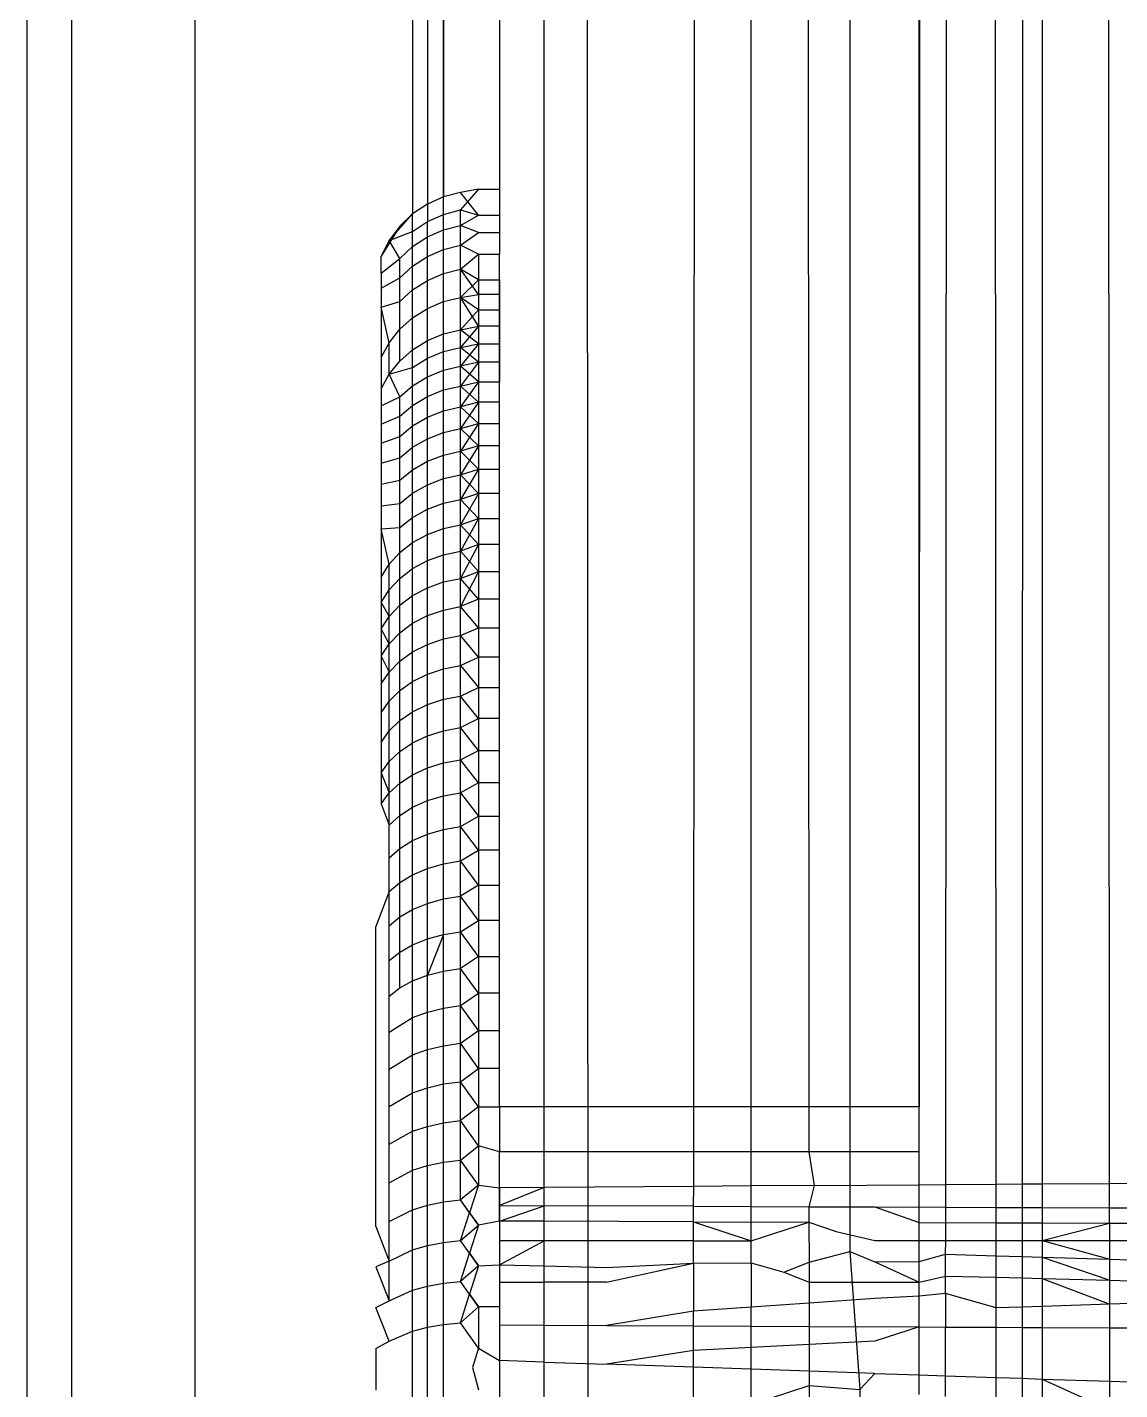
# Model space of a CAD drawing. Header units: inches. Extents: x 17 to 4615, y 5 to 3256.
# Drawn here: x 739.832 to 741.915, y 2418.563 to 2421.16 of the extents above; entities that cross this region are included whole.
import ezdxf

# ---------------------------------------------------------------- set-up
doc = ezdxf.new("R2010")
doc.units = ezdxf.units.IN
doc.header["$MEASUREMENT"] = 0

msp = doc.modelspace()

# ---------------------------------------------------------------- linework, layer by layer
for p, q in [((739.8324, 2243.9742), (739.8324, 2589.912)), ((739.9166, 2589.876), (739.9166, 2244.0102)), ((740.1524, 2244.111), (740.1524, 2589.7753)), ((740.8179, 2419.1023), (740.8108, 2589.3226)), ((740.8108, 2589.3226), (740.9014, 2418.1598)), ((741.3876, 2589.2767), (741.4003, 2418.8268)), ((741.5972, 2588.5731), (741.5324, 2419.1023)), ((741.5324, 2419.1023), (741.5324, 2588.4023)), ((740.567, 2586.7006), (740.567, 2420.8041)), ((740.6258, 2586.6679), (740.595, 2420.8229)), ((740.6258, 2586.6679), (740.6258, 2420.8368)), ((740.6258, 2420.8368), (740.6585, 2586.6594)), ((741.8955, 2418.9564), (741.7667, 2584.4318)), ((741.1027, 2419.1023), (741.2124, 2576.7348)), ((741.2124, 2419.1023), (741.2124, 2576.7348)), ((741.2124, 2576.7348), (741.3223, 2419.1023)), ((741.7667, 2540.9217), (741.729, 2418.9552)), ((741.7667, 2540.9217), (741.7667, 2418.9555)), ((741.6792, 2418.9548), (741.6422, 2495.5633)), ((740.7324, 2462.1523), (740.7324, 2420.8513)), ((741.583, 2418.9542), (741.5936, 2432.6773)), ((740.6258, 2420.8368), (740.595, 2420.8229)), ((740.6585, 2420.8452), (740.6258, 2420.8368)), ((740.6258, 2420.8032), (740.6258, 2420.8368)), ((740.6922, 2420.8513), (740.6585, 2420.8452)), ((740.6922, 2420.8513), (740.6585, 2420.8116)), ((740.6922, 2420.8016), (740.6585, 2420.8452)), ((740.6922, 2420.8513), (740.7324, 2420.8513)), ((740.7324, 2420.8513), (740.7324, 2420.8016)), ((740.595, 2420.8229), (740.567, 2420.8041)), ((740.595, 2420.8229), (740.595, 2420.7895)), ((740.6258, 2420.8032), (740.6585, 2420.8116)), ((740.6585, 2420.7823), (740.6585, 2420.8116)), ((740.6585, 2420.8116), (740.6922, 2420.8016)), ((740.5223, 2420.7537), (740.567, 2420.8041)), ((740.567, 2420.8041), (740.5425, 2420.7808)), ((740.567, 2420.7708), (740.567, 2420.8041)), ((740.567, 2420.7708), (740.595, 2420.7895)), ((740.595, 2420.7895), (740.6258, 2420.8032)), ((740.595, 2420.7603), (740.595, 2420.7895)), ((740.6258, 2420.7739), (740.6258, 2420.8032)), ((740.6258, 2420.7739), (740.6585, 2420.7823)), ((740.6585, 2420.7823), (740.6922, 2420.8016)), ((740.6585, 2420.7447), (740.6585, 2420.7823)), ((740.6922, 2420.7686), (740.6585, 2420.7823)), ((740.6922, 2420.8016), (740.7324, 2420.8016)), ((740.7324, 2420.8016), (740.7324, 2420.7686)), ((740.5425, 2420.7808), (740.507, 2420.7236)), ((740.5425, 2420.7808), (740.5223, 2420.7537)), ((740.5223, 2420.7537), (740.567, 2420.7708)), ((740.567, 2420.7418), (740.567, 2420.7708)), ((740.567, 2420.7418), (740.595, 2420.7603)), ((740.595, 2420.7603), (740.6258, 2420.7739)), ((740.595, 2420.723), (740.595, 2420.7603)), ((740.6258, 2420.7364), (740.6258, 2420.7739)), ((740.6585, 2420.7447), (740.6922, 2420.7686)), ((740.6922, 2420.7686), (740.7324, 2420.7686)), ((740.7324, 2420.7686), (740.7324, 2420.7275)), ((740.5223, 2420.7537), (740.507, 2420.7236)), ((740.5425, 2420.719), (740.5223, 2420.7537)), ((740.5425, 2420.719), (740.567, 2420.7418)), ((740.567, 2420.7047), (740.567, 2420.7418)), ((740.595, 2420.723), (740.6258, 2420.7364)), ((740.6258, 2420.7364), (740.6585, 2420.7447)), ((740.6258, 2420.6907), (740.6258, 2420.7364)), ((740.6585, 2420.6989), (740.6585, 2420.7447)), ((740.6922, 2420.7275), (740.6585, 2420.7447)), ((740.507, 2420.6912), (740.507, 2420.7236)), ((740.507, 2420.6912), (740.5425, 2420.719)), ((740.5425, 2420.682), (740.5425, 2420.719)), ((740.5425, 2420.682), (740.567, 2420.7047)), ((740.567, 2420.7047), (740.595, 2420.723)), ((740.567, 2420.6594), (740.567, 2420.7047)), ((740.595, 2420.6775), (740.595, 2420.723)), ((740.6585, 2420.6989), (740.6922, 2420.7275)), ((740.6922, 2420.7275), (740.7324, 2420.7275)), ((740.6922, 2420.7275), (740.6922, 2420.6784)), ((740.7324, 2420.6784), (740.7324, 2420.7275)), ((740.507, 2420.6912), (740.507, 2420.6628)), ((740.507, 2420.6628), (740.5425, 2420.682)), ((740.5425, 2420.6371), (740.5425, 2420.682)), ((740.567, 2420.6594), (740.595, 2420.6775)), ((740.595, 2420.6775), (740.6258, 2420.6907)), ((740.595, 2420.624), (740.595, 2420.6775)), ((740.6258, 2420.6907), (740.6585, 2420.6989)), ((740.6258, 2420.637), (740.6258, 2420.6907)), ((740.6585, 2420.645), (740.6585, 2420.6989)), ((740.6922, 2420.6508), (740.6585, 2420.6989)), ((740.6922, 2420.6784), (740.6585, 2420.6989)), ((740.6922, 2420.6784), (740.6585, 2420.645)), ((740.6922, 2420.6784), (740.7324, 2420.6784)), ((740.6922, 2420.6784), (740.6922, 2420.6508)), ((740.7324, 2420.6508), (740.7324, 2420.6784)), ((740.7324, 2420.6784), (740.7324, 2420.6214)), ((740.507, 2420.6628), (740.507, 2420.6265)), ((740.5425, 2420.6371), (740.567, 2420.6594)), ((740.567, 2420.6062), (740.567, 2420.6594)), ((740.507, 2420.6265), (740.5425, 2420.6371)), ((740.5223, 2420.5587), (740.507, 2420.6265)), ((740.507, 2420.6265), (740.507, 2420.5304)), ((740.5425, 2420.5843), (740.5425, 2420.6371)), ((740.595, 2420.624), (740.6258, 2420.637)), ((740.6258, 2420.637), (740.6585, 2420.645)), ((740.6258, 2420.5754), (740.6258, 2420.637)), ((740.6585, 2420.645), (740.6922, 2420.6508)), ((740.6585, 2420.5833), (740.6585, 2420.645)), ((740.6922, 2420.59), (740.6585, 2420.645)), ((740.6922, 2420.6214), (740.6585, 2420.645)), ((740.7324, 2420.6508), (740.6922, 2420.6508)), ((740.6922, 2420.6508), (740.6922, 2420.6214)), ((740.7324, 2420.6214), (740.7324, 2420.6508)), ((740.5425, 2420.5843), (740.567, 2420.6062)), ((740.567, 2420.6062), (740.595, 2420.624)), ((740.567, 2420.5452), (740.567, 2420.6062)), ((740.595, 2420.5626), (740.595, 2420.624)), ((740.6922, 2420.6214), (740.6585, 2420.5833)), ((740.6922, 2420.6214), (740.7324, 2420.6214)), ((740.6922, 2420.6214), (740.6922, 2420.59)), ((740.7324, 2420.59), (740.7324, 2420.6214)), ((740.7324, 2420.6214), (740.7324, 2420.5566)), ((740.5223, 2420.5587), (740.5425, 2420.5843)), ((740.5425, 2420.5236), (740.5425, 2420.5843)), ((740.595, 2420.5626), (740.6258, 2420.5754)), ((740.6258, 2420.5754), (740.6585, 2420.5833)), ((740.6258, 2420.5417), (740.6258, 2420.5754)), ((740.6585, 2420.5833), (740.6922, 2420.59)), ((740.6922, 2420.59), (740.6585, 2420.5494)), ((740.6585, 2420.5494), (740.6585, 2420.5833)), ((740.6922, 2420.5566), (740.6585, 2420.5833)), ((740.6922, 2420.59), (740.6922, 2420.5566)), ((740.7324, 2420.59), (740.6922, 2420.59)), ((740.7324, 2420.5566), (740.7324, 2420.59)), ((740.507, 2420.5304), (740.5223, 2420.5587)), ((740.5223, 2420.4986), (740.5223, 2420.5587)), ((740.567, 2420.5452), (740.595, 2420.5626)), ((740.595, 2420.529), (740.595, 2420.5626)), ((740.6258, 2420.5417), (740.6585, 2420.5494)), ((740.6585, 2420.5494), (740.6922, 2420.5566)), ((740.6922, 2420.5566), (740.6585, 2420.5137)), ((740.6585, 2420.5137), (740.6585, 2420.5494)), ((740.6922, 2420.5214), (740.6585, 2420.5494)), ((740.6922, 2420.5566), (740.7324, 2420.5566)), ((740.6922, 2420.5566), (740.6922, 2420.5214)), ((740.7324, 2420.5214), (740.7324, 2420.5566)), ((740.7324, 2420.5566), (740.7324, 2420.4843)), ((740.507, 2420.5304), (740.507, 2420.4708)), ((740.5223, 2420.4986), (740.5425, 2420.5236)), ((740.5425, 2420.5236), (740.567, 2420.5452)), ((740.567, 2420.5117), (740.567, 2420.5452)), ((740.567, 2420.5117), (740.595, 2420.529)), ((740.595, 2420.529), (740.6258, 2420.5417)), ((740.595, 2420.4935), (740.595, 2420.529)), ((740.6258, 2420.506), (740.6258, 2420.5417)), ((740.507, 2420.4708), (740.5223, 2420.4986)), ((740.5223, 2420.4986), (740.567, 2420.5117)), ((740.5425, 2420.4553), (740.5223, 2420.4986)), ((740.567, 2420.4764), (740.567, 2420.5117)), ((740.595, 2420.4935), (740.6258, 2420.506)), ((740.6258, 2420.506), (740.6585, 2420.5137)), ((740.6258, 2420.4685), (740.6258, 2420.506)), ((740.6922, 2420.5214), (740.6585, 2420.5137)), ((740.6922, 2420.5214), (740.6585, 2420.4761)), ((740.6585, 2420.4761), (740.6585, 2420.5137)), ((740.6922, 2420.4843), (740.6585, 2420.5137)), ((740.6922, 2420.5214), (740.6922, 2420.4843)), ((740.7324, 2420.5214), (740.6922, 2420.5214)), ((740.7324, 2420.4843), (740.7324, 2420.5214)), ((740.507, 2420.4708), (740.507, 2420.4381)), ((740.5425, 2420.4553), (740.567, 2420.4764)), ((740.567, 2420.4764), (740.595, 2420.4935)), ((740.567, 2420.4392), (740.567, 2420.4764)), ((740.595, 2420.4561), (740.595, 2420.4935)), ((740.6258, 2420.4685), (740.6585, 2420.4761)), ((740.6585, 2420.4761), (740.6922, 2420.4843)), ((740.6922, 2420.4843), (740.6585, 2420.4365)), ((740.6585, 2420.4365), (740.6585, 2420.4761)), ((740.6922, 2420.4453), (740.6585, 2420.4761)), ((740.6922, 2420.4843), (740.7324, 2420.4843)), ((740.6922, 2420.4843), (740.6922, 2420.4453)), ((740.7324, 2420.4453), (740.7324, 2420.4843)), ((740.507, 2420.4381), (740.5425, 2420.4553)), ((740.5425, 2420.4184), (740.5425, 2420.4553)), ((740.567, 2420.4392), (740.595, 2420.4561)), ((740.595, 2420.4561), (740.6258, 2420.4685)), ((740.595, 2420.4168), (740.595, 2420.4561)), ((740.6258, 2420.429), (740.6258, 2420.4685)), ((740.6922, 2420.4453), (740.6585, 2420.4365)), ((740.6922, 2420.4453), (740.6585, 2420.3951)), ((740.6922, 2420.4453), (740.6922, 2420.4045)), ((740.7324, 2420.4453), (740.6922, 2420.4453)), ((740.7324, 2420.4045), (740.7324, 2420.4453)), ((740.507, 2420.4381), (740.507, 2420.4036)), ((740.507, 2420.4036), (740.5425, 2420.4184)), ((740.5425, 2420.4184), (740.567, 2420.4392)), ((740.5425, 2420.3796), (740.5425, 2420.4184)), ((740.567, 2420.4002), (740.567, 2420.4392)), ((740.595, 2420.4168), (740.6258, 2420.429)), ((740.6258, 2420.429), (740.6585, 2420.4365)), ((740.6258, 2420.3877), (740.6258, 2420.429)), ((740.6585, 2420.3951), (740.6585, 2420.4365)), ((740.6922, 2420.4045), (740.6585, 2420.4365)), ((740.507, 2420.4036), (740.507, 2420.3673)), ((740.5425, 2420.3796), (740.567, 2420.4002)), ((740.567, 2420.4002), (740.595, 2420.4168)), ((740.567, 2420.3593), (740.567, 2420.4002)), ((740.595, 2420.3757), (740.595, 2420.4168)), ((740.6258, 2420.3877), (740.6585, 2420.3951)), ((740.6585, 2420.3951), (740.6922, 2420.4045)), ((740.6922, 2420.4045), (740.6585, 2420.3519)), ((740.6585, 2420.3519), (740.6585, 2420.3951)), ((740.6922, 2420.3619), (740.6585, 2420.3951)), ((740.6922, 2420.4045), (740.7324, 2420.4045)), ((740.6922, 2420.4045), (740.6922, 2420.3619)), ((740.7324, 2420.3619), (740.7324, 2420.4045)), ((740.507, 2420.3673), (740.5425, 2420.3796)), ((740.507, 2420.3673), (740.507, 2420.3291)), ((740.5425, 2420.339), (740.5425, 2420.3796)), ((740.567, 2420.3593), (740.595, 2420.3757)), ((740.595, 2420.3757), (740.6258, 2420.3877)), ((740.595, 2420.3327), (740.595, 2420.3757)), ((740.6258, 2420.3446), (740.6258, 2420.3877)), ((740.5425, 2420.339), (740.567, 2420.3593)), ((740.567, 2420.3165), (740.567, 2420.3593)), ((740.595, 2420.3327), (740.6258, 2420.3446)), ((740.6258, 2420.3446), (740.6585, 2420.3519)), ((740.6258, 2420.2997), (740.6258, 2420.3446)), ((740.6922, 2420.3619), (740.6585, 2420.3519)), ((740.6922, 2420.3619), (740.6585, 2420.3069)), ((740.6585, 2420.3069), (740.6585, 2420.3519)), ((740.6922, 2420.3175), (740.6585, 2420.3519)), ((740.6922, 2420.3619), (740.6922, 2420.3175)), ((740.7324, 2420.3619), (740.6922, 2420.3619)), ((740.7324, 2420.3175), (740.7324, 2420.3619)), ((740.507, 2420.3291), (740.5425, 2420.339)), ((740.507, 2420.3291), (740.507, 2420.2892)), ((740.5425, 2420.2966), (740.5425, 2420.339)), ((740.5425, 2420.2966), (740.567, 2420.3165)), ((740.567, 2420.3165), (740.595, 2420.3327)), ((740.567, 2420.2721), (740.567, 2420.3165)), ((740.595, 2420.288), (740.595, 2420.3327)), ((740.6585, 2420.3069), (740.6922, 2420.3175)), ((740.6922, 2420.3175), (740.6585, 2420.2601)), ((740.6922, 2420.3175), (740.7324, 2420.3175)), ((740.6922, 2420.3175), (740.6922, 2420.2713)), ((740.7324, 2420.2713), (740.7324, 2420.3175)), ((740.507, 2420.2892), (740.5425, 2420.2966)), ((740.507, 2420.2892), (740.507, 2420.2475)), ((740.5425, 2420.2524), (740.5425, 2420.2966)), ((740.567, 2420.2721), (740.595, 2420.288)), ((740.595, 2420.288), (740.6258, 2420.2997)), ((740.595, 2420.2415), (740.595, 2420.288)), ((740.6258, 2420.2997), (740.6585, 2420.3069)), ((740.6258, 2420.253), (740.6258, 2420.2997)), ((740.6585, 2420.2601), (740.6585, 2420.3069)), ((740.6922, 2420.2713), (740.6585, 2420.3069)), ((740.5425, 2420.2524), (740.567, 2420.2721)), ((740.567, 2420.2258), (740.567, 2420.2721)), ((740.6922, 2420.2713), (740.6585, 2420.2601)), ((740.6922, 2420.2713), (740.6585, 2420.2115)), ((740.6922, 2420.2713), (740.6922, 2420.2234)), ((740.7324, 2420.2713), (740.6922, 2420.2713)), ((740.7324, 2420.2234), (740.7324, 2420.2713)), ((740.507, 2420.2475), (740.5425, 2420.2524)), ((740.507, 2420.2475), (740.507, 2420.204)), ((740.5425, 2420.2064), (740.5425, 2420.2524)), ((740.567, 2420.2258), (740.595, 2420.2415)), ((740.595, 2420.2415), (740.6258, 2420.253)), ((740.595, 2420.1932), (740.595, 2420.2415)), ((740.6258, 2420.253), (740.6585, 2420.2601)), ((740.6258, 2420.2046), (740.6258, 2420.253)), ((740.6585, 2420.2115), (740.6585, 2420.2601)), ((740.6922, 2420.2234), (740.6585, 2420.2601)), ((740.5425, 2420.2064), (740.567, 2420.2258)), ((740.567, 2420.1778), (740.567, 2420.2258)), ((740.6258, 2420.2046), (740.6585, 2420.2115)), ((740.6585, 2420.2115), (740.6922, 2420.2234)), ((740.6922, 2420.2234), (740.6585, 2420.1612)), ((740.6585, 2420.1612), (740.6585, 2420.2115)), ((740.6922, 2420.1738), (740.6585, 2420.2115)), ((740.6922, 2420.2234), (740.7324, 2420.2234)), ((740.6922, 2420.2234), (740.6922, 2420.1738)), ((740.7324, 2420.1738), (740.7324, 2420.2234)), ((740.507, 2420.204), (740.5425, 2420.2064)), ((740.5223, 2420.1366), (740.507, 2420.204)), ((740.507, 2420.204), (740.507, 2420.112)), ((740.5425, 2420.1588), (740.5425, 2420.2064)), ((740.567, 2420.1778), (740.595, 2420.1932)), ((740.595, 2420.1932), (740.6258, 2420.2046)), ((740.595, 2420.1433), (740.595, 2420.1932)), ((740.6258, 2420.1544), (740.6258, 2420.2046)), ((740.5223, 2420.1366), (740.5425, 2420.1588)), ((740.5425, 2420.1588), (740.567, 2420.1778)), ((740.5425, 2420.1094), (740.5425, 2420.1588)), ((740.567, 2420.1281), (740.567, 2420.1778)), ((740.6258, 2420.1544), (740.6585, 2420.1612)), ((740.6922, 2420.1738), (740.6585, 2420.1612)), ((740.6922, 2420.1738), (740.6585, 2420.1093)), ((740.6585, 2420.1093), (740.6585, 2420.1612)), ((740.6922, 2420.1225), (740.6585, 2420.1612)), ((740.6922, 2420.1738), (740.6922, 2420.1225)), ((740.7324, 2420.1738), (740.6922, 2420.1738)), ((740.7324, 2420.1225), (740.7324, 2420.1738)), ((740.507, 2420.112), (740.5223, 2420.1366)), ((740.5223, 2420.0876), (740.5223, 2420.1366)), ((740.567, 2420.1281), (740.595, 2420.1433)), ((740.595, 2420.1433), (740.6258, 2420.1544)), ((740.595, 2420.0916), (740.595, 2420.1433)), ((740.6258, 2420.1026), (740.6258, 2420.1544)), ((740.507, 2420.112), (740.507, 2420.0634)), ((740.5223, 2420.0876), (740.5425, 2420.1094)), ((740.5425, 2420.1094), (740.567, 2420.1281)), ((740.5425, 2420.0584), (740.5425, 2420.1094)), ((740.567, 2420.0768), (740.567, 2420.1281)), ((740.6258, 2420.1026), (740.6585, 2420.1093)), ((740.6585, 2420.1093), (740.6922, 2420.1225)), ((740.6922, 2420.1225), (740.6585, 2420.0556)), ((740.6585, 2420.0556), (740.6585, 2420.1093)), ((740.6922, 2420.0696), (740.6585, 2420.1093)), ((740.6922, 2420.1225), (740.7324, 2420.1225)), ((740.6922, 2420.1225), (740.6922, 2420.0696)), ((740.7324, 2420.0696), (740.7324, 2420.1225)), ((740.507, 2420.0634), (740.5223, 2420.0876)), ((740.5223, 2420.037), (740.5223, 2420.0876)), ((740.567, 2420.0768), (740.595, 2420.0916)), ((740.595, 2420.0916), (740.6258, 2420.1026)), ((740.595, 2420.0384), (740.595, 2420.0916)), ((740.6258, 2420.0491), (740.6258, 2420.1026)), ((740.507, 2420.0634), (740.507, 2420.0133)), ((740.507, 2420.0634), (740.5223, 2420.037)), ((740.5223, 2420.037), (740.5425, 2420.0584)), ((740.5425, 2420.0584), (740.567, 2420.0768)), ((740.5425, 2420.0058), (740.5425, 2420.0584)), ((740.567, 2420.0238), (740.567, 2420.0768)), ((740.6258, 2420.0491), (740.6585, 2420.0556)), ((740.6922, 2420.0696), (740.6585, 2420.0556)), ((740.6585, 2420.0004), (740.6585, 2420.0556)), ((740.6922, 2420.0151), (740.6585, 2420.0556)), ((740.6922, 2420.0696), (740.6922, 2420.0151)), ((740.7324, 2420.0696), (740.6922, 2420.0696)), ((740.7324, 2420.0151), (740.7324, 2420.0696)), ((740.507, 2420.0133), (740.5223, 2420.037)), ((740.5223, 2419.9848), (740.5223, 2420.037)), ((740.567, 2420.0238), (740.595, 2420.0384)), ((740.595, 2420.0384), (740.6258, 2420.0491)), ((740.595, 2419.9835), (740.595, 2420.0384)), ((740.6258, 2419.994), (740.6258, 2420.0491)), ((740.507, 2420.0133), (740.507, 2419.9615)), ((740.5223, 2419.9848), (740.507, 2420.0133)), ((740.5223, 2419.9848), (740.5425, 2420.0058)), ((740.5425, 2420.0058), (740.567, 2420.0238)), ((740.5425, 2419.9515), (740.5425, 2420.0058)), ((740.567, 2419.9692), (740.567, 2420.0238)), ((740.6585, 2420.0004), (740.6922, 2420.0151)), ((740.6922, 2420.0151), (740.7324, 2420.0151)), ((740.6922, 2420.0151), (740.6922, 2419.959)), ((740.7324, 2419.959), (740.7324, 2420.0151)), ((740.507, 2419.9615), (740.5223, 2419.9848)), ((740.5223, 2419.931), (740.5223, 2419.9848)), ((740.567, 2419.9692), (740.595, 2419.9835)), ((740.595, 2419.9835), (740.6258, 2419.994)), ((740.595, 2419.927), (740.595, 2419.9835)), ((740.6258, 2419.994), (740.6585, 2420.0004)), ((740.6258, 2419.9372), (740.6258, 2419.994)), ((740.6585, 2419.9435), (740.6585, 2420.0004)), ((740.6922, 2419.959), (740.6585, 2420.0004)), ((740.507, 2419.9615), (740.507, 2419.9082)), ((740.507, 2419.9615), (740.5223, 2419.931)), ((740.5223, 2419.931), (740.5425, 2419.9515)), ((740.5425, 2419.9515), (740.567, 2419.9692)), ((740.5425, 2419.8957), (740.5425, 2419.9515)), ((740.567, 2419.913), (740.567, 2419.9692)), ((740.6585, 2419.9435), (740.6922, 2419.959)), ((740.7324, 2419.959), (740.6922, 2419.959)), ((740.6922, 2419.959), (740.6922, 2419.9014)), ((740.7324, 2419.9014), (740.7324, 2419.959)), ((740.507, 2419.9082), (740.5223, 2419.931)), ((740.5223, 2419.8756), (740.5223, 2419.931)), ((740.567, 2419.913), (740.595, 2419.927)), ((740.595, 2419.927), (740.6258, 2419.9372)), ((740.595, 2419.8689), (740.595, 2419.927)), ((740.6258, 2419.9372), (740.6585, 2419.9435)), ((740.6258, 2419.879), (740.6258, 2419.9372)), ((740.6585, 2419.8851), (740.6585, 2419.9435)), ((740.6585, 2419.9435), (740.6922, 2419.9014)), ((740.507, 2419.9082), (740.507, 2419.8533)), ((740.5425, 2419.8957), (740.567, 2419.913)), ((740.567, 2419.8553), (740.567, 2419.913)), ((740.6585, 2419.8851), (740.6922, 2419.9014)), ((740.6922, 2419.9014), (740.7324, 2419.9014)), ((740.6922, 2419.9014), (740.6922, 2419.8422)), ((740.7324, 2419.8422), (740.7324, 2419.9014)), ((740.507, 2419.8533), (740.5223, 2419.8756)), ((740.5223, 2419.8756), (740.5425, 2419.8957)), ((740.5223, 2419.8187), (740.5223, 2419.8756)), ((740.5425, 2419.8384), (740.5425, 2419.8957)), ((740.595, 2419.8689), (740.6258, 2419.879)), ((740.6258, 2419.879), (740.6585, 2419.8851)), ((740.6258, 2419.8192), (740.6258, 2419.879)), ((740.6585, 2419.8252), (740.6585, 2419.8851)), ((740.6922, 2419.8422), (740.6585, 2419.8851)), ((740.507, 2419.8533), (740.507, 2419.7969)), ((740.5425, 2419.8384), (740.567, 2419.8553)), ((740.567, 2419.8553), (740.595, 2419.8689)), ((740.567, 2419.796), (740.567, 2419.8553)), ((740.595, 2419.8094), (740.595, 2419.8689)), ((740.5223, 2419.8187), (740.5425, 2419.8384)), ((740.5425, 2419.7795), (740.5425, 2419.8384)), ((740.6258, 2419.8192), (740.6585, 2419.8252)), ((740.6585, 2419.8252), (740.6922, 2419.8422)), ((740.6585, 2419.7637), (740.6585, 2419.8252)), ((740.6922, 2419.7816), (740.6585, 2419.8252)), ((740.6922, 2419.8422), (740.6922, 2419.7816)), ((740.7324, 2419.8422), (740.6922, 2419.8422)), ((740.7324, 2419.7816), (740.7324, 2419.8422)), ((740.507, 2419.7969), (740.5223, 2419.8187)), ((740.507, 2419.7969), (740.507, 2419.7391)), ((740.5223, 2419.7604), (740.5223, 2419.8187)), ((740.5425, 2419.7795), (740.567, 2419.796)), ((740.567, 2419.796), (740.595, 2419.8094)), ((740.567, 2419.7353), (740.567, 2419.796)), ((740.595, 2419.8094), (740.6258, 2419.8192)), ((740.595, 2419.7483), (740.595, 2419.8094)), ((740.6258, 2419.7579), (740.6258, 2419.8192)), ((740.5223, 2419.7604), (740.5425, 2419.7795)), ((740.5425, 2419.7192), (740.5425, 2419.7795)), ((740.6585, 2419.7637), (740.6922, 2419.7816)), ((740.6922, 2419.7816), (740.7324, 2419.7816)), ((740.6922, 2419.7816), (740.6922, 2419.7195)), ((740.7324, 2419.7195), (740.7324, 2419.7816)), ((740.507, 2419.7391), (740.5223, 2419.7604)), ((740.5223, 2419.7005), (740.5223, 2419.7604)), ((740.567, 2419.7353), (740.595, 2419.7483)), ((740.595, 2419.7483), (740.6258, 2419.7579)), ((740.595, 2419.6858), (740.595, 2419.7483)), ((740.6258, 2419.7579), (740.6585, 2419.7637)), ((740.6258, 2419.6952), (740.6258, 2419.7579)), ((740.6585, 2419.7009), (740.6585, 2419.7637)), ((740.6922, 2419.7195), (740.6585, 2419.7637)), ((740.507, 2419.7391), (740.507, 2419.6798)), ((740.507, 2419.7391), (740.5223, 2419.7005)), ((740.5223, 2419.7005), (740.5425, 2419.7192)), ((740.5425, 2419.7192), (740.567, 2419.7353)), ((740.5425, 2419.6575), (740.5425, 2419.7192)), ((740.567, 2419.6732), (740.567, 2419.7353)), ((740.6922, 2419.7195), (740.6585, 2419.7009)), ((740.7324, 2419.7195), (740.6922, 2419.7195)), ((740.6922, 2419.7195), (740.6922, 2419.656)), ((740.7324, 2419.656), (740.7324, 2419.7195)), ((740.507, 2419.6798), (740.5223, 2419.7005)), ((740.5223, 2419.6393), (740.5223, 2419.7005)), ((740.595, 2419.6858), (740.6258, 2419.6952)), ((740.6258, 2419.6952), (740.6585, 2419.7009)), ((740.6258, 2419.631), (740.6258, 2419.6952)), ((740.6585, 2419.6365), (740.6585, 2419.7009)), ((740.6585, 2419.7009), (740.6922, 2419.656)), ((740.507, 2419.6798), (740.5223, 2419.6393)), ((740.5425, 2419.6575), (740.567, 2419.6732)), ((740.567, 2419.6732), (740.595, 2419.6858)), ((740.567, 2419.6096), (740.567, 2419.6732)), ((740.595, 2419.6219), (740.595, 2419.6858)), ((740.5223, 2419.6393), (740.5425, 2419.6575)), ((740.5223, 2419.5767), (740.5223, 2419.6393)), ((740.5425, 2419.5944), (740.5425, 2419.6575)), ((740.6585, 2419.6365), (740.6922, 2419.656)), ((740.6922, 2419.656), (740.7324, 2419.656)), ((740.6922, 2419.656), (740.6922, 2419.5912)), ((740.7324, 2419.5912), (740.7324, 2419.656)), ((740.567, 2419.6096), (740.595, 2419.6219)), ((740.595, 2419.6219), (740.6258, 2419.631)), ((740.595, 2419.5567), (740.595, 2419.6219)), ((740.6258, 2419.631), (740.6585, 2419.6365)), ((740.6258, 2419.5655), (740.6258, 2419.631)), ((740.6585, 2419.5709), (740.6585, 2419.6365)), ((740.6922, 2419.5912), (740.6585, 2419.6365)), ((740.5223, 2419.5767), (740.5425, 2419.5944)), ((740.5425, 2419.5944), (740.567, 2419.6096)), ((740.5425, 2419.5299), (740.5425, 2419.5944)), ((740.567, 2419.5447), (740.567, 2419.6096)), ((740.6585, 2419.5709), (740.6922, 2419.5912)), ((740.6922, 2419.5912), (740.6922, 2419.525)), ((740.7324, 2419.5912), (740.6922, 2419.5912)), ((740.7324, 2419.525), (740.7324, 2419.5912)), ((740.5223, 2419.5127), (740.5223, 2419.5767)), ((740.595, 2419.5567), (740.6258, 2419.5655)), ((740.6258, 2419.5655), (740.6585, 2419.5709)), ((740.6258, 2419.4986), (740.6258, 2419.5655)), ((740.6585, 2419.5039), (740.6585, 2419.5709)), ((740.6922, 2419.525), (740.6585, 2419.5709)), ((740.5425, 2419.5299), (740.567, 2419.5447)), ((740.567, 2419.5447), (740.595, 2419.5567)), ((740.567, 2419.4785), (740.567, 2419.5447)), ((740.595, 2419.4901), (740.595, 2419.5567)), ((740.5223, 2419.5127), (740.4969, 2419.4462)), ((740.5223, 2419.5127), (740.5425, 2419.5299)), ((740.5223, 2419.4475), (740.5223, 2419.5127)), ((740.5425, 2419.4642), (740.5425, 2419.5299)), ((740.6922, 2419.525), (740.6585, 2419.5039)), ((740.6922, 2419.525), (740.7324, 2419.525)), ((740.6922, 2419.525), (740.6922, 2419.4575)), ((740.7324, 2419.4575), (740.7324, 2419.525)), ((740.567, 2419.4785), (740.595, 2419.4901)), ((740.595, 2419.4901), (740.6258, 2419.4986)), ((740.595, 2419.4222), (740.595, 2419.4901)), ((740.6258, 2419.4986), (740.6585, 2419.5039)), ((740.6258, 2419.4305), (740.6258, 2419.4986)), ((740.6585, 2419.4356), (740.6585, 2419.5039)), ((740.6922, 2419.4575), (740.6585, 2419.5039)), ((740.5223, 2419.4475), (740.5425, 2419.4642)), ((740.5425, 2419.4642), (740.567, 2419.4785)), ((740.5425, 2419.3971), (740.5425, 2419.4642)), ((740.567, 2419.411), (740.567, 2419.4785)), ((740.6585, 2419.4356), (740.6922, 2419.4575)), ((740.7324, 2419.4575), (740.6922, 2419.4575)), ((740.6922, 2419.4575), (740.6922, 2419.3888)), ((740.7324, 2419.3888), (740.7324, 2419.4575)), ((740.4969, 2418.8739), (740.4969, 2419.4462)), ((740.5223, 2419.381), (740.5223, 2419.4475)), ((740.6258, 2419.4305), (740.6585, 2419.4356)), ((740.6585, 2419.366), (740.6585, 2419.4356)), ((740.6922, 2419.3888), (740.6585, 2419.4356)), ((740.5425, 2419.3971), (740.567, 2419.411)), ((740.567, 2419.411), (740.595, 2419.4222)), ((740.567, 2419.3423), (740.567, 2419.411)), ((740.595, 2419.4222), (740.6258, 2419.4305)), ((740.6258, 2419.4305), (740.595, 2419.3531)), ((740.595, 2419.3531), (740.595, 2419.4222)), ((740.6258, 2419.3611), (740.6258, 2419.4305)), ((740.5223, 2419.381), (740.5425, 2419.3971)), ((740.5223, 2419.3132), (740.5223, 2419.381)), ((740.5425, 2419.3288), (740.5425, 2419.3971)), ((740.6922, 2419.3888), (740.6585, 2419.366)), ((740.6922, 2419.3888), (740.7324, 2419.3888)), ((740.6922, 2419.3888), (740.6922, 2419.3189)), ((740.7324, 2419.3189), (740.7324, 2419.3888)), ((740.567, 2419.3423), (740.595, 2419.3531)), ((740.595, 2419.3531), (740.6258, 2419.3611)), ((740.595, 2419.2828), (740.595, 2419.3531)), ((740.6258, 2419.3611), (740.6585, 2419.366)), ((740.6258, 2419.2905), (740.6258, 2419.3611)), ((740.6585, 2419.2952), (740.6585, 2419.366)), ((740.6922, 2419.3189), (740.6585, 2419.366)), ((740.5223, 2419.3132), (740.5425, 2419.3288)), ((740.5425, 2419.3288), (740.567, 2419.3423)), ((740.567, 2419.2723), (740.567, 2419.3423)), ((740.5223, 2419.2443), (740.5223, 2419.3132)), ((740.6585, 2419.2952), (740.6922, 2419.3189)), ((740.7324, 2419.3189), (740.6922, 2419.3189)), ((740.6922, 2419.3189), (740.6922, 2419.2478)), ((740.7324, 2419.2478), (740.7324, 2419.3189)), ((740.567, 2419.2723), (740.595, 2419.2828)), ((740.595, 2419.2828), (740.6258, 2419.2905)), ((740.595, 2419.2113), (740.595, 2419.2828)), ((740.6258, 2419.2905), (740.6585, 2419.2952)), ((740.6258, 2419.2187), (740.6258, 2419.2905)), ((740.6585, 2419.2233), (740.6585, 2419.2952)), ((740.6922, 2419.2478), (740.6585, 2419.2952)), ((740.5223, 2419.2443), (740.567, 2419.2723)), ((740.567, 2419.2012), (740.567, 2419.2723)), ((740.5223, 2419.1742), (740.5223, 2419.2443)), ((740.6258, 2419.2187), (740.6585, 2419.2233)), ((740.6585, 2419.2233), (740.6922, 2419.2478)), ((740.6585, 2419.1502), (740.6585, 2419.2233)), ((740.6922, 2419.1756), (740.6585, 2419.2233)), ((740.6922, 2419.2478), (740.7324, 2419.2478)), ((740.6922, 2419.2478), (740.6922, 2419.1756)), ((740.7324, 2419.1756), (740.7324, 2419.2478)), ((740.5223, 2419.1742), (740.567, 2419.2012)), ((740.567, 2419.2012), (740.595, 2419.2113)), ((740.567, 2419.129), (740.567, 2419.2012)), ((740.595, 2419.2113), (740.6258, 2419.2187)), ((740.595, 2419.1387), (740.595, 2419.2113)), ((740.6258, 2419.1458), (740.6258, 2419.2187)), ((740.5223, 2419.1031), (740.5223, 2419.1742)), ((740.6585, 2419.1502), (740.6922, 2419.1756)), ((740.7324, 2419.1756), (740.6922, 2419.1756)), ((740.6922, 2419.1756), (740.6922, 2419.1023)), ((740.7324, 2419.1023), (740.7324, 2419.1756)), ((740.595, 2419.1387), (740.6258, 2419.1458)), ((740.6258, 2419.1458), (740.6585, 2419.1502)), ((740.6258, 2419.0719), (740.6258, 2419.1458)), ((740.6585, 2419.076), (740.6585, 2419.1502)), ((740.6922, 2419.1023), (740.6585, 2419.1502)), ((740.5223, 2419.1031), (740.567, 2419.129)), ((740.567, 2419.129), (740.595, 2419.1387)), ((740.567, 2419.0557), (740.567, 2419.129)), ((740.595, 2419.065), (740.595, 2419.1387)), ((740.5223, 2419.0309), (740.5223, 2419.1031)), ((740.6922, 2419.1023), (740.6585, 2419.076)), ((740.6922, 2419.1023), (740.7324, 2419.1023)), ((740.6922, 2419.1023), (740.6922, 2419.028)), ((740.7324, 2419.1023), (740.7324, 2419.0167)), ((740.8179, 2419.1023), (740.7324, 2419.1023)), ((740.8179, 2419.0167), (740.8179, 2419.1023)), ((741.1027, 2419.1023), (740.8179, 2419.1023)), ((741.2124, 2419.1023), (741.1027, 2419.1023)), ((741.1027, 2419.0167), (741.1027, 2419.1023)), ((741.3223, 2419.1023), (741.2124, 2419.1023)), ((741.2124, 2419.0167), (741.2124, 2419.1023)), ((741.3223, 2419.1023), (741.3223, 2419.0167)), ((741.5324, 2419.1023), (741.3223, 2419.1023)), ((741.5324, 2419.0167), (741.5324, 2419.1023)), ((740.595, 2419.065), (740.6258, 2419.0719)), ((740.6258, 2419.0719), (740.6585, 2419.076)), ((740.6258, 2418.9969), (740.6258, 2419.0719)), ((740.6585, 2419.0009), (740.6585, 2419.076)), ((740.6922, 2419.028), (740.6585, 2419.076)), ((740.5223, 2419.0309), (740.567, 2419.0557)), ((740.567, 2419.0557), (740.595, 2419.065)), ((740.567, 2418.9814), (740.567, 2419.0557)), ((740.595, 2418.9903), (740.595, 2419.065)), ((740.5223, 2418.9576), (740.5223, 2419.0309)), ((740.6585, 2419.0009), (740.6922, 2419.028)), ((740.6922, 2419.028), (740.6922, 2418.9527)), ((740.7324, 2419.0167), (740.6922, 2419.028)), ((740.7324, 2418.948), (740.7324, 2419.0167)), ((740.8179, 2419.0167), (740.7324, 2419.0167)), ((740.8179, 2418.9487), (740.8179, 2419.0167)), ((741.1027, 2419.0167), (740.8179, 2419.0167)), ((741.2124, 2419.0167), (741.1027, 2419.0167)), ((741.1027, 2418.9507), (741.1027, 2419.0167)), ((741.3223, 2419.0167), (741.2124, 2419.0167)), ((741.2124, 2418.9515), (741.2124, 2419.0167)), ((741.3223, 2419.0167), (741.3324, 2418.9523)), ((741.5324, 2419.0167), (741.3223, 2419.0167)), ((741.5324, 2418.9538), (741.5324, 2419.0167)), ((740.567, 2418.9814), (740.595, 2418.9903)), ((740.595, 2418.9903), (740.6258, 2418.9969)), ((740.595, 2418.9146), (740.595, 2418.9903)), ((740.6258, 2418.9969), (740.6585, 2419.0009)), ((740.6258, 2418.9209), (740.6258, 2418.9969)), ((740.6585, 2418.9247), (740.6585, 2419.0009)), ((740.6922, 2418.9527), (740.6585, 2419.0009)), ((740.5223, 2418.9576), (740.567, 2418.9814)), ((740.567, 2418.9061), (740.567, 2418.9814)), ((740.5223, 2418.8835), (740.5223, 2418.9576)), ((740.6922, 2418.9527), (740.6585, 2418.9247)), ((740.6922, 2418.9527), (740.6755, 2418.9004)), ((740.6922, 2418.9527), (740.7324, 2418.948)), ((740.8179, 2418.9487), (740.7324, 2418.948)), ((740.8179, 2418.9487), (740.7324, 2418.914)), ((740.7324, 2418.8845), (740.7324, 2418.948)), ((740.7324, 2418.948), (740.7324, 2418.914)), ((741.1027, 2418.9507), (740.8179, 2418.9487)), ((740.8179, 2418.9137), (740.8179, 2418.9487)), ((741.1026, 2418.9127), (741.1027, 2418.9507)), ((741.2124, 2418.9515), (741.1027, 2418.9507)), ((741.3324, 2418.9523), (741.2124, 2418.9515)), ((741.2124, 2418.9122), (741.2124, 2418.9515)), ((741.3324, 2418.9523), (741.3224, 2418.9118)), ((741.3324, 2418.9523), (741.5324, 2418.9538)), ((741.5324, 2418.9538), (741.583, 2418.9542)), ((741.5324, 2418.8817), (741.5324, 2418.9538)), ((741.583, 2418.9542), (741.6792, 2418.9548)), ((741.583, 2418.9109), (741.583, 2418.9542)), ((741.6792, 2418.9548), (741.729, 2418.9552)), ((741.6793, 2418.9105), (741.6792, 2418.9548)), ((741.729, 2418.9552), (741.7667, 2418.9555)), ((741.729, 2418.9552), (741.729, 2418.9103)), ((741.7667, 2418.9555), (741.8955, 2418.9564)), ((741.7667, 2418.9555), (741.7667, 2418.9102)), ((741.8955, 2418.9564), (741.9337, 2418.9567)), ((741.8955, 2418.9097), (741.8955, 2418.9564)), ((740.567, 2418.9061), (740.595, 2418.9146)), ((740.595, 2418.9146), (740.6258, 2418.9209)), ((740.595, 2418.838), (740.595, 2418.9146)), ((740.6258, 2418.9209), (740.6585, 2418.9247)), ((740.6258, 2418.8439), (740.6258, 2418.9209)), ((740.6922, 2418.8764), (740.6585, 2418.9247)), ((740.6755, 2418.9004), (740.6585, 2418.9247)), ((740.7324, 2418.914), (740.7324, 2418.8845)), ((740.7324, 2418.914), (740.8179, 2418.9137)), ((740.7324, 2418.8845), (740.8179, 2418.9137)), ((740.8179, 2418.8842), (740.8179, 2418.9137)), ((741.1026, 2418.9127), (740.8179, 2418.9137)), ((741.1026, 2418.9127), (741.2124, 2418.9122)), ((741.1026, 2418.8832), (741.1026, 2418.9127)), ((741.2124, 2418.9122), (741.3224, 2418.9118)), ((741.2124, 2418.847), (741.2124, 2418.9122)), ((741.3224, 2418.9118), (741.4482, 2418.9114)), ((741.3224, 2418.9118), (741.3224, 2418.8824)), ((740.5223, 2418.8835), (740.567, 2418.9061)), ((740.567, 2418.8299), (740.567, 2418.9061)), ((740.6585, 2418.8475), (740.6755, 2418.9004)), ((740.6755, 2418.9004), (740.6922, 2418.8764)), ((741.4482, 2418.9114), (741.5324, 2418.8817)), ((741.4482, 2418.9114), (741.583, 2418.9109)), ((741.583, 2418.9109), (741.6793, 2418.9105)), ((741.583, 2418.8472), (741.583, 2418.9109)), ((741.6793, 2418.9105), (741.729, 2418.9103)), ((741.6793, 2418.8812), (741.6793, 2418.9105)), ((741.729, 2418.9103), (741.7667, 2418.9102)), ((741.729, 2418.9103), (741.729, 2418.8473)), ((741.7667, 2418.9102), (741.8955, 2418.9097)), ((741.7667, 2418.9102), (741.7667, 2418.8809)), ((741.8955, 2418.9097), (741.9337, 2418.9096)), ((741.8956, 2418.8474), (741.8955, 2418.9097)), ((740.4969, 2418.8739), (740.5223, 2418.8083)), ((740.5223, 2418.8083), (740.5223, 2418.8835)), ((740.6585, 2418.8475), (740.6922, 2418.8764)), ((740.6922, 2418.8764), (740.6755, 2418.8232)), ((740.7324, 2418.8845), (740.6922, 2418.8764)), ((740.7324, 2418.8845), (740.7324, 2418.8467)), ((740.8179, 2418.8842), (740.7324, 2418.8845)), ((740.8178, 2418.8468), (740.8179, 2418.8842)), ((741.1026, 2418.8832), (740.8179, 2418.8842)), ((741.1026, 2418.8832), (741.2124, 2418.847)), ((741.1026, 2418.847), (741.1026, 2418.8832)), ((741.1026, 2418.8832), (741.3224, 2418.8824)), ((741.2124, 2418.847), (741.3224, 2418.8824)), ((741.3224, 2418.8824), (741.3742, 2418.8647)), ((741.3224, 2418.8824), (741.3225, 2418.8059)), ((741.3742, 2418.8647), (741.4482, 2418.8472)), ((741.5324, 2418.8472), (741.5324, 2418.8817)), ((741.5324, 2418.8817), (741.6793, 2418.8812)), ((741.6793, 2418.8473), (741.6793, 2418.8812)), ((741.6793, 2418.8812), (741.7667, 2418.8809)), ((741.7667, 2418.8809), (741.8955, 2418.8805)), ((741.7667, 2418.8809), (741.7667, 2418.8474)), ((741.7667, 2418.8474), (741.8955, 2418.8805)), ((741.8955, 2418.8805), (741.9337, 2418.8803)), ((740.567, 2418.8299), (740.595, 2418.838)), ((740.595, 2418.838), (740.6258, 2418.8439)), ((740.595, 2418.7604), (740.595, 2418.838)), ((740.6258, 2418.8439), (740.6585, 2418.8475)), ((740.6258, 2418.7661), (740.6258, 2418.8439)), ((740.6922, 2418.7992), (740.6585, 2418.8475)), ((740.6755, 2418.8232), (740.6585, 2418.8475)), ((740.8178, 2418.8468), (740.7324, 2418.8467)), ((740.7324, 2418.801), (740.8178, 2418.8468)), ((740.7324, 2418.8467), (740.7324, 2418.801)), ((741.1026, 2418.847), (740.8178, 2418.8468)), ((740.8178, 2418.7989), (740.8178, 2418.8468)), ((741.1026, 2418.847), (741.2124, 2418.847)), ((741.1026, 2418.8041), (741.1026, 2418.847)), ((741.2124, 2418.805), (741.2124, 2418.847)), ((741.4482, 2418.8472), (741.5324, 2418.8472)), ((741.5324, 2418.8076), (741.5324, 2418.8472)), ((741.5324, 2418.8472), (741.583, 2418.8472)), ((741.5829, 2418.8214), (741.583, 2418.8472)), ((741.583, 2418.8472), (741.6793, 2418.8473)), ((741.6793, 2418.8473), (741.729, 2418.8473)), ((741.6793, 2418.8185), (741.6793, 2418.8473)), ((741.729, 2418.8473), (741.7667, 2418.8474)), ((741.729, 2418.8473), (741.729, 2418.817)), ((741.7667, 2418.8474), (741.8956, 2418.8474)), ((741.7667, 2418.8474), (741.8956, 2418.8121)), ((741.7667, 2418.8474), (741.7667, 2418.8159)), ((741.8956, 2418.8474), (741.9337, 2418.8474)), ((741.8956, 2418.8121), (741.8956, 2418.8474)), ((740.5223, 2418.8083), (740.4969, 2418.7973)), ((740.5223, 2418.8083), (740.567, 2418.8299)), ((740.5223, 2418.7324), (740.5223, 2418.8083)), ((740.567, 2418.7528), (740.567, 2418.8299)), ((740.6585, 2418.7695), (740.6755, 2418.8232)), ((740.6755, 2418.8232), (740.6922, 2418.7992)), ((741.3225, 2418.8059), (741.4003, 2418.8268)), ((741.4003, 2418.8268), (741.4482, 2418.8069)), ((741.4003, 2418.8268), (741.4193, 2418.5633)), ((741.4482, 2418.8069), (741.5324, 2418.8076)), ((741.5324, 2418.8076), (741.5829, 2418.8214)), ((741.5324, 2418.7681), (741.5324, 2418.8076)), ((741.5829, 2418.8214), (741.6793, 2418.8185)), ((741.5829, 2418.7797), (741.5829, 2418.8214)), ((741.6793, 2418.8185), (741.729, 2418.817)), ((741.6793, 2418.7773), (741.6793, 2418.8185)), ((741.729, 2418.817), (741.7667, 2418.8159)), ((741.729, 2418.817), (741.729, 2418.7761)), ((741.7667, 2418.8159), (741.8956, 2418.8121)), ((741.7667, 2418.8159), (741.8956, 2418.7719)), ((741.7667, 2418.8159), (741.7667, 2418.7751)), ((741.8956, 2418.8121), (741.9337, 2418.8109)), ((741.8956, 2418.7719), (741.8956, 2418.8121)), ((740.4969, 2418.7973), (740.5223, 2418.7324)), ((740.6922, 2418.7992), (740.6585, 2418.7695)), ((740.6922, 2418.7992), (740.6755, 2418.7452)), ((740.6922, 2418.7992), (740.7324, 2418.801)), ((740.7324, 2418.801), (740.7324, 2418.7681)), ((740.7324, 2418.801), (740.8178, 2418.7989)), ((740.8178, 2418.7681), (740.8178, 2418.7989)), ((740.8178, 2418.7989), (740.9363, 2418.7959)), ((740.9363, 2418.7681), (741.1026, 2418.8041)), ((740.9363, 2418.7959), (741.1026, 2418.8041)), ((741.1026, 2418.8041), (741.1025, 2418.7127)), ((741.1026, 2418.8041), (741.2124, 2418.805)), ((741.2124, 2418.805), (741.2748, 2418.7874)), ((741.2124, 2418.805), (741.2124, 2418.7204)), ((741.2748, 2418.7874), (741.3225, 2418.8059)), ((741.2748, 2418.7874), (741.3225, 2418.7681)), ((741.3225, 2418.8059), (741.3225, 2418.7681)), ((741.4482, 2418.8069), (741.5324, 2418.7681)), ((740.567, 2418.7528), (740.595, 2418.7604)), ((740.595, 2418.7604), (740.6258, 2418.7661)), ((740.595, 2418.6821), (740.595, 2418.7604)), ((740.6258, 2418.7661), (740.6585, 2418.7695)), ((740.6258, 2418.6874), (740.6258, 2418.7661)), ((740.6922, 2418.7212), (740.6585, 2418.7695)), ((740.6755, 2418.7452), (740.6585, 2418.7695)), ((740.7324, 2418.7681), (740.7324, 2418.7212)), ((740.7324, 2418.7681), (740.8178, 2418.7681)), ((740.8178, 2418.6863), (740.8178, 2418.7681)), ((740.9363, 2418.7681), (740.8178, 2418.7681)), ((741.3225, 2418.7681), (741.3225, 2418.7281)), ((741.3225, 2418.7681), (741.5324, 2418.7681)), ((741.5324, 2418.7681), (741.5829, 2418.7797)), ((741.5324, 2418.7411), (741.5324, 2418.7681)), ((741.5829, 2418.7797), (741.6793, 2418.7773)), ((741.5829, 2418.7463), (741.5829, 2418.7797)), ((741.6793, 2418.7773), (741.729, 2418.7761)), ((741.6794, 2418.7189), (741.6793, 2418.7773)), ((741.729, 2418.7761), (741.7667, 2418.7751)), ((741.729, 2418.7761), (741.729, 2418.7206)), ((741.7667, 2418.7751), (741.8956, 2418.7719)), ((741.7667, 2418.7751), (741.8957, 2418.7262)), ((741.7667, 2418.7751), (741.7667, 2418.7218)), ((741.8956, 2418.7719), (741.9337, 2418.7709)), ((741.8957, 2418.7262), (741.8956, 2418.7719)), ((740.4969, 2418.7199), (740.5223, 2418.7324)), ((740.5223, 2418.7324), (740.567, 2418.7528)), ((740.567, 2418.6748), (740.567, 2418.7528)), ((740.6585, 2418.6906), (740.6755, 2418.7452)), ((740.6755, 2418.7452), (740.6922, 2418.7212)), ((741.4482, 2418.7369), (741.3225, 2418.7281)), ((741.5324, 2418.7411), (741.4482, 2418.7369)), ((741.5829, 2418.7463), (741.5324, 2418.7411)), ((741.5324, 2418.6827), (741.5324, 2418.7411)), ((741.5829, 2418.7463), (741.5828, 2418.6825)), ((741.6794, 2418.7189), (741.5829, 2418.7463)), ((740.5223, 2418.6555), (740.4969, 2418.7199)), ((740.6585, 2418.6906), (740.6922, 2418.7212)), ((740.7324, 2418.7212), (740.6922, 2418.7212)), ((740.6922, 2418.7212), (740.6922, 2418.6423)), ((740.7324, 2418.7212), (740.7324, 2418.6867)), ((741.1025, 2418.7127), (740.9363, 2418.6857)), ((741.2124, 2418.7204), (741.1025, 2418.7127)), ((741.1025, 2418.6849), (741.1025, 2418.7127)), ((741.3225, 2418.7281), (741.2124, 2418.7204)), ((741.2124, 2418.6843), (741.2124, 2418.7204)), ((741.3225, 2418.7281), (741.3225, 2418.6838)), ((741.729, 2418.7206), (741.6794, 2418.7189)), ((741.6794, 2418.682), (741.6794, 2418.7189)), ((741.7667, 2418.7218), (741.729, 2418.7206)), ((741.729, 2418.7206), (741.729, 2418.6818)), ((741.8957, 2418.7262), (741.7667, 2418.7218)), ((741.7667, 2418.7218), (741.7667, 2418.6816)), ((741.9337, 2418.7275), (741.8957, 2418.7262)), ((741.8957, 2418.681), (741.8957, 2418.7262)), ((740.567, 2418.6748), (740.595, 2418.6821)), ((740.595, 2418.6821), (740.6258, 2418.6874)), ((740.595, 2418.5229), (740.595, 2418.6821)), ((740.6258, 2418.6874), (740.6585, 2418.6906)), ((740.6258, 2418.5276), (740.6258, 2418.6874)), ((740.6922, 2418.6423), (740.6585, 2418.6906)), ((740.7324, 2418.6867), (740.7324, 2418.6187)), ((740.7324, 2418.6867), (740.8178, 2418.6863)), ((740.8178, 2418.6158), (740.8178, 2418.6863)), ((740.8178, 2418.6863), (740.9363, 2418.6857)), ((740.9363, 2418.6857), (741.1025, 2418.6849)), ((741.1025, 2418.6849), (741.2124, 2418.6843)), ((741.1025, 2418.6378), (741.1025, 2418.6849)), ((741.2124, 2418.6843), (741.3225, 2418.6838)), ((741.2124, 2418.6435), (741.2124, 2418.6843)), ((741.3225, 2418.6838), (741.3226, 2418.6492)), ((741.3225, 2418.6838), (741.5324, 2418.6827)), ((741.5324, 2418.6827), (741.4482, 2418.6557)), ((741.5324, 2418.5915), (741.5324, 2418.6827)), ((741.5324, 2418.6827), (741.5828, 2418.6825)), ((741.5828, 2418.6825), (741.6794, 2418.682)), ((741.5828, 2418.5897), (741.5828, 2418.6825)), ((741.6794, 2418.682), (741.729, 2418.6818)), ((741.6794, 2418.5865), (741.6794, 2418.682)), ((741.729, 2418.6818), (741.7667, 2418.6816)), ((741.729, 2418.6818), (741.729, 2418.5848)), ((741.7667, 2418.6816), (741.8957, 2418.681)), ((741.7667, 2418.6816), (741.7667, 2418.5835)), ((741.8957, 2418.681), (741.9337, 2418.6808)), ((741.8958, 2418.5791), (741.8957, 2418.681)), ((740.4969, 2418.6415), (740.5223, 2418.6555)), ((740.5223, 2418.6555), (740.567, 2418.6748)), ((740.567, 2418.5166), (740.567, 2418.6748)), ((741.4482, 2418.6557), (741.3226, 2418.6492)), ((740.4969, 2418.6415), (740.4969, 2418.5623)), ((740.6922, 2418.6423), (740.6811, 2418.6052)), ((740.6922, 2418.6423), (740.7324, 2418.6187)), ((741.1025, 2418.6378), (740.9363, 2418.6118)), ((741.2124, 2418.6435), (741.1025, 2418.6378)), ((741.1025, 2418.6061), (741.1025, 2418.6378)), ((741.3226, 2418.6492), (741.2124, 2418.6435)), ((741.2124, 2418.6024), (741.2124, 2418.6435)), ((741.3226, 2418.6492), (741.3226, 2418.5986)), ((740.6811, 2418.6052), (740.6922, 2418.5627)), ((740.7324, 2418.6187), (740.7324, 2418.544)), ((740.8178, 2418.6158), (740.7324, 2418.6187)), ((740.8178, 2418.5424), (740.8178, 2418.6158)), ((740.8178, 2418.6158), (740.9363, 2418.6118)), ((741.1025, 2418.6061), (740.9363, 2418.6118)), ((741.1024, 2418.5371), (741.1025, 2418.6061)), ((741.2124, 2418.6024), (741.1025, 2418.6061)), ((741.3226, 2418.5986), (741.2124, 2418.6024)), ((741.2124, 2418.5351), (741.2124, 2418.6024)), ((741.4482, 2418.5943), (741.3226, 2418.5986)), ((741.3226, 2418.5986), (741.3226, 2418.5711)), ((741.4193, 2418.5633), (741.4482, 2418.5943)), ((741.4482, 2418.5943), (741.5324, 2418.5915)), ((741.5324, 2418.5542), (741.5324, 2418.5915)), ((741.5324, 2418.5915), (741.5828, 2418.5897)), ((741.5827, 2418.5501), (741.5828, 2418.5897)), ((741.5828, 2418.5897), (741.6794, 2418.5865)), ((741.6794, 2418.5865), (741.729, 2418.5848)), ((741.6794, 2418.5423), (741.6794, 2418.5865)), ((741.729, 2418.5848), (741.7667, 2418.5835)), ((741.729, 2418.5848), (741.729, 2418.5383)), ((741.7667, 2418.5835), (741.8958, 2418.5791)), ((741.7667, 2418.5835), (741.8958, 2418.5249)), ((741.7667, 2418.5835), (741.7667, 2418.5353)), ((741.8958, 2418.5791), (741.9337, 2418.5778)), ((741.8958, 2418.5249), (741.8958, 2418.5791)), ((741.2124, 2418.5351), (741.3226, 2418.5711)), ((741.3226, 2418.5711), (741.4193, 2418.5633)), ((741.3226, 2418.5711), (741.3226, 2418.5331)), ((741.4193, 2418.5633), (741.4177, 2418.0399))]:
    msp.add_line(p, q)

doc.saveas('drawing.dxf')
